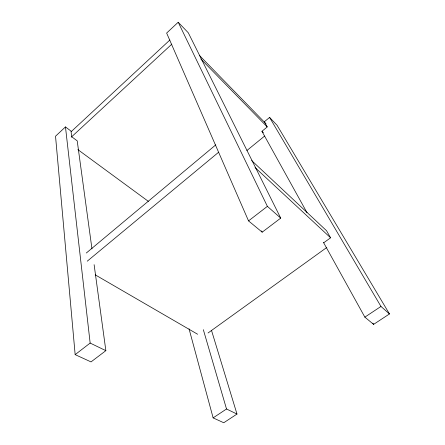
<?xml version="1.0" encoding="UTF-8"?>
<svg xmlns="http://www.w3.org/2000/svg" width="445" height="445" viewBox="0 0 445 445"><rect width="100%" height="100%" fill="white"/><g stroke="black" fill="none" stroke-linecap="round" stroke-linejoin="round"><path stroke-width="0.67" d="M91.959 248.85L77.213 140.854L71.701 136.743L70.989 131.08L65.465 126.925L55.53 136.215L75.155 354.632L91.025 361.907L105.86 350.66L94.117 264.675M178.2 22.25L166.636 33.063L248.538 220.887L262.177 232.173L280.723 218.111L188.291 32.785L178.2 22.25L267.384 206.352L280.723 218.111M71.189 131.648L169.873 40.011M71.261 137.149L171.803 44.177M86.308 253.016L215.769 144.87M87.242 261.187L218.517 152.323M323.493 242.436L364.861 317.14L373.6 324.372L389.47 313.953L277.029 125.212L269.587 117.436L264.313 121.78L267.256 126.936L261.944 131.286L307.011 212.671M246.886 150.527L264.608 136.075M75.155 354.632L90.151 343.067L65.465 126.925M248.538 220.887L267.384 206.352M323.693 242.792L330.591 237.802L326.541 230.71L251.686 160.578M208.043 332.977L326.814 247.459M213.133 417.883L226.522 408.994L236.99 414.056L223.746 422.75L213.133 417.883L189.047 328.822M364.861 317.14L380.959 306.449L389.47 313.953M90.151 343.067L105.86 350.66M95.213 274.832L197.624 334.245M77.864 149.615L148.396 201.379M255.046 167.526L330.591 237.802M261.944 131.286L263.379 132.727M200.784 58.918L267.172 126.853M199.271 55.269L266.015 123.788M269.587 117.436L380.959 306.449M372.921 323.159L373.6 324.372M261.604 230.905L262.177 232.173M211.509 330.401L236.99 414.056M203.343 329.695L226.522 408.994"/></g></svg>
